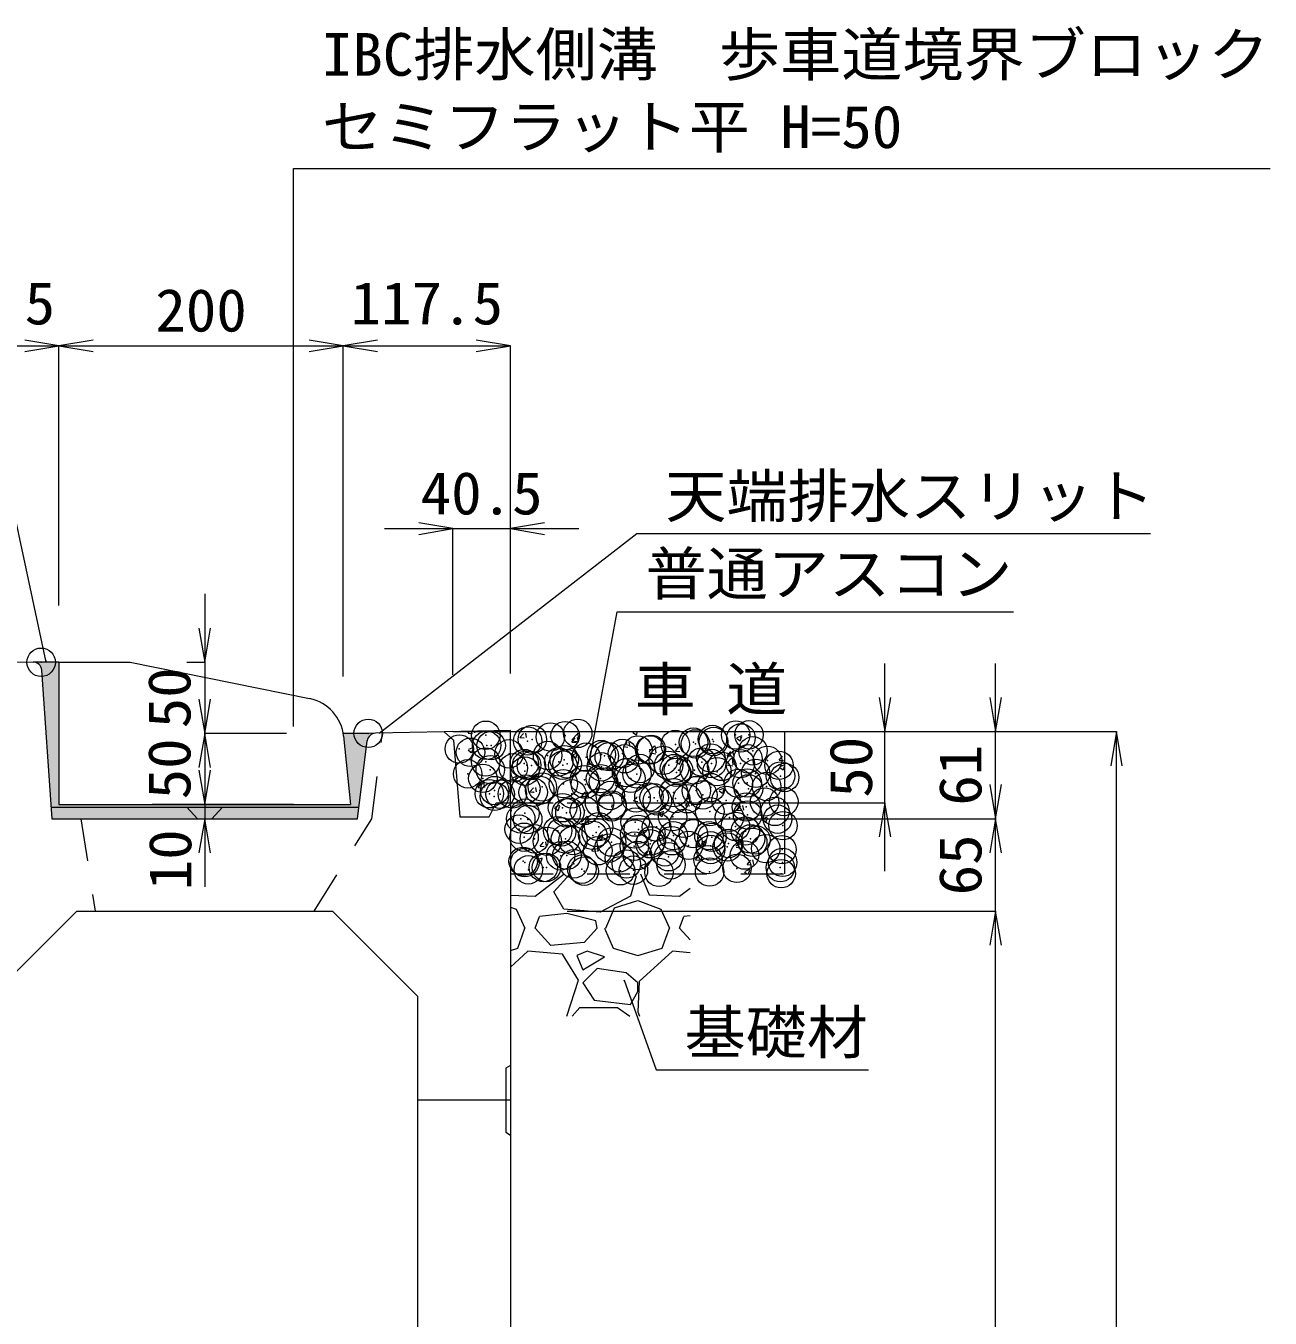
# Model space of a CAD drawing. Units: millimetres at full size. Extents: x 164402 to 209100, y 872507 to 885397.
# Drawn here: x 185769 to 186644, y 882536 to 883445 of the extents above; entities that cross this region are included whole.
import ezdxf
from ezdxf.enums import TextEntityAlignment as Align

# ---------------------------------------------------------------- set-up
doc = ezdxf.new("R2010")
doc.units = ezdxf.units.MM
doc.header["$LTSCALE"] = 40
doc.header["$PDMODE"] = 32
doc.header["$PDSIZE"] = 20
doc.linetypes.add('USER1', pattern=[1.35, 0.75, -0.6])
for name, color, linetype, lineweight in [('0_2', 7, 'Continuous', 13), ('ハッチング', 7, 'Continuous', 5), ('作業エリア', 11, 'Continuous', 13), ('基礎', 7, 'Continuous', 13), ('寸法線', 7, 'Continuous', 13), ('排水孔', 7, 'USER1', 9), ('本体', 2, 'Continuous', 13), ('補助線', 8, 'Continuous', 13)]:
    doc.layers.add(name, color=color, linetype=linetype, lineweight=lineweight)
doc.styles.add('ＭＳ 明朝', font='')
doc.styles.get('ＭＳ 明朝').set_extended_font_data('MS Mincho')

# ---------------------------------------------------------------- blocks, each defined once
blk = doc.blocks.new('open_arrow')
at = {"color": 0, "linetype": 'Continuous', "lineweight": -2}
blk.add_lwpolyline([(7.5, 1.25), (0, 0), (7.5, -1.25)], dxfattribs=at)
blk = doc.blocks.new('filled_arrow')
at = {"color": 0, "linetype": 'Continuous', "lineweight": -2}
blk.add_solid([(7.5, 1.25), (0, 0), (7.5, -1.25)], dxfattribs=at)

msp = doc.modelspace()

# ---------------------------------------------------------------- hatches: boundary and pattern name
at = {"layer": 'ハッチング'}
msp.add_hatch(color=8, dxfattribs=at).paths.add_polyline_path([(186001.86, 882887.29), (186008.72, 882942.14, -0.37254), (186014.55, 882947.39), (186009.36, 882947.29), (185991.79, 882947.29, -0.01699), (185992.06, 882945.27), (185996.86, 882897.29), (185791.86, 882897.29), (185791.86, 882997.29), (185773.7, 882997.4, -0.39668), (185779.73, 882991.81), (185786.86, 882887.29)])

# ---------------------------------------------------------------- linework, layer by layer
at = {"layer": '0_2'}
for p, q in [((185791.86, 882997.29), (185773.87, 882997.4)), ((186009.36, 882947.29), (185991.79, 882947.29)), ((186014.55, 882947.39), (186009.36, 882947.29)), ((186068.86, 882948.48), (186339.36, 882948.48))]:
    msp.add_line(p, q, dxfattribs=at)
at = {"layer": '0_2', "linetype": 'USER1', "lineweight": 5}
for p, q in [((186109.36, 882898.48), (186302.36, 882898.48)), ((186109.36, 882848.48), (186302.36, 882848.48))]:
    msp.add_line(p, q, dxfattribs=at)
at = {"layer": 'ハッチング'}
for p, q in [((186079.63, 882947.53), (186080.43, 882948.48)), ((186079.63, 882947.51), (186082.67, 882947.24)), ((186084.25, 882947.54), (186084.07, 882948.48)), ((186116.07, 882944.34), (186118.52, 882947.26)), ((186116.07, 882944.32), (186119.11, 882944.06)), ((186120.68, 882944.35), (186120.1, 882947.53)), ((186152.51, 882941.15), (186154.96, 882944.07)), ((186152.51, 882941.13), (186155.54, 882940.87)), ((186152.61, 882942.73), (186156.57, 882946.85)), ((186152.92, 882942.06), (186157.44, 882941.36)), ((186157.12, 882941.16), (186156.53, 882944.34)), ((186157.55, 882942.08), (186156.99, 882946.9)), ((186193.56, 882937.97), (186192.97, 882941.16)), ((186195.42, 882947.89), (186197.94, 882946.18)), ((186198.02, 882946.16), (186198.8, 882948.48)), ((186268.42, 882943.82), (186270.95, 882942.11)), ((186268.72, 882944.47), (186272.27, 882945.83)), ((186271.02, 882942.09), (186272.05, 882945.16)), ((186079.73, 882935.57), (186082.25, 882933.87)), ((186080.02, 882936.22), (186083.58, 882937.59)), ((186082.33, 882933.84), (186083.36, 882936.91)), ((186153.03, 882932.15), (186156.58, 882933.52)), ((186155.33, 882929.77), (186156.36, 882932.84)), ((186188.94, 882937.95), (186191.98, 882937.68)), ((186188.95, 882937.96), (186191.39, 882940.88)), ((186206.82, 882934.32), (186210.78, 882938.44)), ((186207.14, 882933.65), (186211.66, 882932.95)), ((186211.77, 882933.67), (186211.21, 882938.49)), ((186225.38, 882934.77), (186227.83, 882937.69)), ((186225.38, 882934.76), (186228.42, 882934.49)), ((186229.99, 882934.78), (186229.41, 882937.97)), ((186261.82, 882931.59), (186264.27, 882934.5)), ((186266.43, 882931.6), (186265.84, 882934.78)), ((186152.73, 882931.5), (186155.26, 882929.8)), ((186225.74, 882927.43), (186228.27, 882925.73)), ((186226.03, 882928.08), (186229.59, 882929.45)), ((186228.34, 882925.7), (186229.37, 882928.77)), ((186261.04, 882925.91), (186265, 882930.04)), ((186261.35, 882925.25), (186265.87, 882924.55)), ((186261.82, 882931.57), (186264.85, 882931.31)), ((186265.98, 882925.26), (186265.42, 882930.08)), ((186298.25, 882928.38), (186301.29, 882928.12)), ((186298.26, 882928.4), (186300.7, 882931.32)), ((186298.75, 882923.37), (186301.27, 882921.66)), ((186299.04, 882924.01), (186302.36, 882925.29)), ((186301.35, 882921.64), (186302.36, 882924.65)), ((186302.36, 882931.17), (186302.28, 882931.59)), ((186110.05, 882915.12), (186112.58, 882913.41)), ((186110.34, 882915.77), (186113.9, 882917.13)), ((186112.65, 882913.39), (186113.68, 882916.46)), ((186086.68, 882909.31), (186089.13, 882912.23)), ((186086.68, 882909.3), (186089.72, 882909.03)), ((186091.3, 882909.32), (186090.71, 882912.51)), ((186123.12, 882906.13), (186125.57, 882909.04)), ((186123.12, 882906.11), (186126.15, 882905.85)), ((186127.73, 882906.14), (186127.14, 882909.32)), ((186159.56, 882902.94), (186162.01, 882905.86)), ((186164.17, 882902.95), (186163.58, 882906.13)), ((186183.06, 882911.05), (186185.58, 882909.34)), ((186183.35, 882911.7), (186186.91, 882913.06)), ((186185.66, 882909.32), (186186.69, 882912.39)), ((186256.06, 882906.98), (186258.59, 882905.28)), ((186256.36, 882907.63), (186259.91, 882909)), ((186258.66, 882905.25), (186259.69, 882908.32)), ((186110.07, 882892.59), (186109.51, 882897.42)), ((186140.67, 882895.31), (186144.22, 882896.68)), ((186142.97, 882892.94), (186144, 882896)), ((186159.56, 882902.92), (186162.59, 882902.66)), ((186195.99, 882899.75), (186198.44, 882902.67)), ((186195.99, 882899.74), (186199.03, 882899.47)), ((186200.61, 882899.76), (186200.02, 882902.94)), ((186232.43, 882896.56), (186234.04, 882898.48)), ((186232.43, 882896.55), (186235.47, 882896.28)), ((186234.04, 882898.48), (186234.88, 882899.48)), ((186236.69, 882898.48), (186236.46, 882899.76)), ((186237.04, 882896.57), (186236.69, 882898.48)), ((186268.87, 882893.37), (186271.32, 882896.29)), ((186273.48, 882893.38), (186272.89, 882896.57)), ((186109.36, 882891.97), (186109.96, 882891.88)), ((186140.37, 882894.66), (186142.9, 882892.96)), ((186159.34, 882884.83), (186163.3, 882888.96)), ((186164.29, 882884.18), (186163.73, 882889.01)), ((186213.38, 882890.6), (186215.91, 882888.89)), ((186213.67, 882891.25), (186217.23, 882892.61)), ((186215.98, 882888.87), (186217.01, 882891.94)), ((186268.87, 882893.36), (186271.9, 882893.09)), ((186286.68, 882887.18), (186290.24, 882888.54)), ((186288.99, 882884.8), (186290.02, 882887.87)), ((186159.66, 882884.17), (186164.18, 882883.47)), ((186213.56, 882876.43), (186217.52, 882880.55)), ((186218.5, 882875.78), (186217.94, 882880.6)), ((186286.39, 882886.53), (186288.91, 882884.82)), ((186130.17, 882867.91), (186132.62, 882870.83)), ((186134.78, 882867.92), (186134.19, 882871.11)), ((186170.7, 882874.21), (186173.22, 882872.51)), ((186170.99, 882874.86), (186174.55, 882876.23)), ((186173.3, 882872.48), (186174.33, 882875.55)), ((186213.87, 882875.76), (186218.39, 882875.06)), ((186243.7, 882870.14), (186246.23, 882868.44)), ((186244, 882870.79), (186247.55, 882872.16)), ((186246.3, 882868.41), (186247.33, 882871.48)), ((186267.78, 882868.02), (186271.73, 882872.14)), ((186272.72, 882867.37), (186272.16, 882872.19)), ((186128.31, 882858.48), (186131.86, 882859.84)), ((186130.17, 882867.9), (186133.2, 882867.63)), ((186166.6, 882864.71), (186169.64, 882864.45)), ((186166.61, 882864.73), (186169.05, 882867.65)), ((186171.22, 882864.74), (186170.63, 882867.92)), ((186203.04, 882861.54), (186205.49, 882864.46)), ((186203.04, 882861.52), (186206.08, 882861.26)), ((186207.65, 882861.55), (186207.07, 882864.73)), ((186239.48, 882858.35), (186241.93, 882861.27)), ((186244.09, 882858.36), (186243.5, 882861.55)), ((186268.09, 882867.35), (186272.61, 882866.65)), ((186128.01, 882857.83), (186130.54, 882856.12)), ((186130.61, 882856.1), (186131.64, 882859.17)), ((186201.02, 882853.76), (186203.55, 882852.05)), ((186201.31, 882854.41), (186204.87, 882855.77)), ((186203.62, 882852.03), (186204.65, 882855.1)), ((186239.48, 882858.34), (186242.51, 882858.07)), ((186274.32, 882850.34), (186277.88, 882851.7)), ((186275.91, 882855.15), (186278.95, 882854.88)), ((186275.92, 882855.16), (186278.37, 882858.08)), ((186276.8, 882848.48), (186277.66, 882851.03)), ((186280.53, 882855.17), (186279.94, 882858.36)), ((186126.7, 882832.71), (186147.11, 882848.48)), ((186139.91, 882835.76), (186151.36, 882848.48)), ((186197.82, 882846.93), (186193.76, 882832.71)), ((186195.59, 882848.48), (186197.82, 882846.93)), ((186200.76, 882848.48), (186206.97, 882833.73)), ((186274.03, 882849.69), (186275.83, 882848.48)), ((186109.36, 882833.54), (186126.7, 882832.71)), ((186147.02, 882823.57), (186139.91, 882835.76)), ((186193.76, 882832.71), (186172.42, 882821.53)), ((186206.97, 882833.73), (186228.3, 882832.71)), ((186228.3, 882832.71), (186235.81, 882838.51)), ((186109.36, 882825.12), (186113.49, 882823.57)), ((186113.49, 882823.57), (186119.59, 882810.36)), ((186172.42, 882821.53), (186147.02, 882823.57)), ((186176.49, 882810.36), (186182.58, 882824.58)), ((186182.58, 882824.58), (186198.84, 882829.66)), ((186198.84, 882829.66), (186215.09, 882823.57)), ((186215.09, 882823.57), (186221.19, 882810.36)), ((186126.7, 882810.36), (186129.75, 882818.49)), ((186149.05, 882820.52), (186129.75, 882818.49)), ((186169.37, 882815.44), (186149.05, 882820.52)), ((186170.39, 882810.36), (186169.37, 882815.44)), ((186228.3, 882810.36), (186231.35, 882818.49)), ((186235.81, 882818.96), (186231.35, 882818.49)), ((186114.51, 882796.13), (186119.59, 882810.36)), ((186137.88, 882798.17), (186126.7, 882810.36)), ((186170.39, 882810.36), (186161.25, 882800.2)), ((186175.47, 882810.36), (186181.57, 882796.13)), ((186216.11, 882796.13), (186221.19, 882810.36)), ((186235.81, 882802.17), (186228.3, 882810.36)), ((186109.36, 882794.62), (186114.51, 882796.13)), ((186161.25, 882800.2), (186137.88, 882798.17)), ((186181.57, 882796.13), (186198.84, 882791.05)), ((186198.84, 882791.05), (186216.11, 882796.13)), ((186121.62, 882794.1), (186109.36, 882782.9)), ((186146.01, 882792.07), (186121.62, 882794.1)), ((186157.18, 882773.78), (186146.01, 882792.07)), ((186163.28, 882794.1), (186156.17, 882791.05)), ((186156.17, 882791.05), (186160.23, 882780.89)), ((186160.23, 882780.89), (186175.47, 882790.04)), ((186175.47, 882790.04), (186163.28, 882794.1)), ((186223.22, 882794.1), (186199.85, 882772.77)), ((186235.81, 882793.05), (186223.22, 882794.1)), ((186170.39, 882781.91), (186160.23, 882771.75)), ((186190.71, 882778.86), (186170.39, 882781.91)), ((186198.84, 882771.75), (186190.71, 882778.86)), ((186149.08, 882748.47), (186157.18, 882773.78)), ((186160.23, 882771.75), (186168.36, 882759.56)), ((186199.85, 882772.77), (186198.84, 882751.43)), ((186198.84, 882765.65), (186198.84, 882771.75)), ((186168.36, 882759.56), (186193.76, 882756.51)), ((186193.76, 882756.51), (186198.84, 882765.65)), ((186152.79, 882748.47), (186158.2, 882754.48)), ((186158.2, 882754.48), (186184.61, 882754.48)), ((186184.61, 882754.48), (186193.3, 882748.47)), ((186198.84, 882751.43), (186200.09, 882748.47))]:
    msp.add_line(p, q, dxfattribs=at)
for p in [(186092.08, 882945.96), (186121.45, 882941.88), (186124.75, 882943.05), (186137.47, 882944.72), (186147.83, 882945.69), (186156.71, 882947.25), (186238.11, 882941.07), (186251.42, 882942.99), (186252.19, 882941.55), (186267.73, 882946.16), (186271.43, 882944.08), (186277.08, 882946.24), (186073.43, 882936.29), (186081.25, 882934), (186092.67, 882938.82), (186095.79, 882938.63), (186108.37, 882932.85), (186135.49, 882931.71), (186173.3, 882932.35), (186175.43, 882931.44), (186188.15, 882933.11), (186198.96, 882935.61), (186207.39, 882935.65), (186208.48, 882935.99), (186225.34, 882939.42), (186239.47, 882939.87), (186279.91, 882935), (186091.96, 882927.17), (186111.39, 882923.01), (186119.08, 882926.03), (186120.83, 882924.97), (186124.11, 882924.68), (186143.35, 882927.22), (186146.2, 882924.88), (186147.22, 882928.78), (186149.23, 882925.82), (186162.6, 882930.56), (186173.31, 882923.74), (186178.86, 882930.9), (186189.72, 882929.41), (186200.43, 882922.59), (186216.84, 882928.27), (186220.65, 882924.83), (186224.72, 882922.5), (186243.96, 882927.12), (186250.28, 882929.92), (186250.81, 882926.08), (186258.06, 882924.04), (186271.08, 882925.98), (186276.47, 882929.33), (186290.14, 882928.27), (186298.19, 882924.83), (186079.31, 882918.79), (186089.98, 882915.65), (186095.17, 882921.72), (186119.6, 882920.73), (186161.4, 882914.66), (186172.68, 882915.44), (186174.78, 882913.08), (186191.03, 882919.75), (186194.02, 882915.61), (186198.34, 882918.7), (186226.1, 882919.83), (186227.55, 882921.44), (186238.82, 882921.51), (186254.67, 882920.3), (186281.79, 882919.15), (186299.31, 882917.23), (186302.23, 882916.23), (186094.55, 882904.81), (186098.26, 882907.03), (186102.15, 882904.49), (186110.74, 882904.65), (186120.21, 882908.06), (186125.38, 882905.88), (186129.98, 882907.18), (186131.78, 882909.58), (186146.6, 882911.87), (186152.5, 882904.74), (186162.07, 882911.4), (186224.11, 882905.59), (186240.06, 882907.06), (186244.7, 882904.01), (186250.19, 882909.17), (186269.68, 882912.14), (186275.85, 882912.42), (186276.78, 882908.23), (186289.5, 882909.9), (186098.03, 882902.97), (186145.98, 882894.96), (186172.06, 882898.53), (186179.62, 882903.59), (186180.66, 882895.57), (186180.8, 882896.89), (186197.72, 882901.78), (186206.73, 882902.45), (186210.43, 882901.97), (186212.74, 882899.8), (186225.46, 882901.47), (186233.85, 882901.3), (186260.97, 882900.15), (186275.23, 882895.51), (186288.09, 882899.01), (186301.62, 882899.32), (186116.62, 882887.14), (186119.6, 882891.15), (186121.55, 882886.71), (186148.7, 882891.37), (186151.18, 882891.8), (186161.42, 882893.04), (186223.49, 882888.68), (186249.57, 882892.26), (186263.42, 882888.19), (186276.13, 882889.87), (186295.37, 882892.4), (186297.21, 882886.92), (186115.49, 882879.92), (186142.6, 882878.78), (186145.36, 882878.04), (186169.72, 882877.63), (186171.44, 882881.62), (186197.1, 882884.87), (186199.38, 882879.76), (186212.09, 882881.44), (186231.33, 882883.97), (186237.96, 882876.75), (186267.58, 882881.83), (186274.61, 882878.6), (186301, 882882.41), (186118.98, 882874.24), (186126.2, 882873.1), (186135.34, 882871.33), (186148.05, 882873.01), (186153.32, 882871.96), (186167.29, 882875.54), (186180.43, 882870.81), (186196.49, 882867.96), (186196.84, 882876.49), (186207.55, 882869.66), (186208.33, 882871.66), (186222.87, 882871.77), (186223.96, 882875.34), (186234.67, 882868.52), (186248.95, 882875.35), (186250.05, 882868.16), (186251.08, 882874.2), (186262.77, 882869.83), (186278.2, 882873.05), (186279.76, 882870.68), (186282.01, 882872.36), (186144.74, 882861.13), (186149.08, 882861.49), (186170.83, 882864.71), (186178.71, 882866.57), (186186.01, 882859.73), (186198.73, 882861.4), (186217.97, 882863.93), (186220.51, 882860.51), (186248.34, 882858.44), (186250.13, 882865.59), (186261.79, 882867.37), (186274, 882861.69), (186288.91, 882866.23), (186300.38, 882865.5), (186118.36, 882857.32), (186119.46, 882856.4), (186121.97, 882851.3), (186132.5, 882852.96), (186134.69, 882852.97), (186153.93, 882855.5), (186159.62, 882851.81), (186161.25, 882850.34), (186186.73, 882850.67), (186190.88, 882855.42), (186195.87, 882851.05), (186213.85, 882849.52), (186222.25, 882854.86), (186249.41, 882849.8), (186268.65, 882852.33), (186299.16, 882852.9), (186300.73, 882856.55), (186299.76, 882848.59)]:
    msp.add_point(p, dxfattribs=at)
at = {"layer": '作業エリア'}
for p in [(185779.36, 882997.29), (186009.36, 882947.29)]:
    msp.add_point(p, dxfattribs=at)
at = {"layer": '基礎'}
msp.add_line((186068.86, 882948.48), (186062.86, 882948.36), dxfattribs=at)
at = {"layer": '寸法線'}
for p, q in [((185679.36, 883219.86), (185791.86, 883219.86)), ((185791.86, 883037.29), (185791.86, 883219.86)), ((185791.86, 883219.86), (185991.79, 883219.86)), ((185791.86, 883037.29), (185791.86, 883219.86)), ((185991.79, 883219.86), (186109.36, 883219.86)), ((185991.79, 882987.29), (185991.79, 883219.86)), ((185991.79, 882987.29), (185991.79, 883219.86)), ((186109.36, 882989.29), (186109.36, 883219.86)), ((186020.86, 883091.23), (186157.36, 883091.23)), ((186068.86, 882988.48), (186068.86, 883091.23)), ((186109.36, 882989.29), (186109.36, 883091.23)), ((185894.36, 883045.29), (185894.36, 882899.29)), ((185881.86, 882997.29), (185894.36, 882997.29)), ((186372.76, 882850.48), (186372.76, 882996.48)), ((186450.57, 882839.29), (186450.57, 882996.48)), ((185894.36, 882995.29), (185894.36, 882897.29)), ((185951.79, 882947.29), (185894.36, 882947.29)), ((185951.79, 882947.29), (185894.36, 882947.29)), ((185894.36, 882945.29), (185894.36, 882839.29)), ((186108.86, 882948.48), (186372.76, 882948.48)), ((186108.86, 882948.48), (186535.57, 882948.48)), ((186108.86, 882948.48), (186450.57, 882948.48)), ((186535.57, 881847.29), (186535.57, 882948.48)), ((186450.57, 882774.29), (186450.57, 882935.29)), ((185894.36, 882897.29), (185857.48, 882897.29)), ((185956.86, 882897.29), (185894.36, 882897.29)), ((186149.36, 882898.48), (186372.76, 882898.48)), ((185894.36, 882887.29), (185934.36, 882887.29)), ((186149.36, 882887.29), (186450.57, 882887.29)), ((186149.36, 882887.29), (186450.57, 882887.29)), ((186149.36, 882822.29), (186450.57, 882822.29)), ((186149.36, 882822.29), (186450.57, 882822.29)), ((186450.57, 881922.29), (186450.57, 882822.29))]:
    msp.add_line(p, q, dxfattribs=at)
at = {"layer": '寸法線', "lineweight": 9}
for points in [[(185956.74, 882952.21), (185956.74, 883344.52), (186643.6, 883344.52)], [(186016.95, 882947.35), (186198.34, 883087.88), (186559.48, 883087.88)]]:
    msp.add_lwpolyline(points, dxfattribs=at)
at = {"layer": '寸法線'}
for points in [[(185782.86, 882997.34), (185749.48, 883153.14), (185557.88, 883153.14)], [(186164.4, 882924.97), (186184.4, 883032.69), (186463.09, 883032.69)], [(186189.28, 882773.73), (186211.82, 882710.57), (186361.08, 882710.57)]]:
    msp.add_lwpolyline(points, dxfattribs=at)
at = {"layer": '排水孔'}
for p, q in [((186011.86, 882887.29), (186019.38, 882947.49)), ((185807.36, 882887.29), (185817.36, 882822.29)), ((185881.86, 882895.29), (185889.36, 882887.29)), ((185899.36, 882887.29), (185906.86, 882895.29)), ((185971.36, 882822.29), (186011.86, 882887.29))]:
    msp.add_line(p, q, dxfattribs=at)
at = {"layer": '本体'}
for p, q in [((185725.86, 882998.36), (185773.87, 882997.4)), ((185779.73, 882991.81), (185786.86, 882887.29)), ((186001.86, 882887.29), (186008.72, 882942.14)), ((186062.86, 882948.36), (186014.55, 882947.39)), ((186062.86, 882948.36), (186069.36, 882942.5)), ((186069.36, 882942.5), (186073.86, 882888.48)), ((186094.36, 882888.48), (186099.36, 882898.48)), ((186099.36, 882898.48), (186109.36, 882898.48)), ((185786.86, 882887.29), (186001.86, 882887.29)), ((186073.86, 882888.48), (186094.36, 882888.48)), ((185744.36, 882762.29), (185804.36, 882822.29)), ((185804.36, 882822.29), (185984.36, 882822.29)), ((185984.36, 882822.29), (186044.36, 882762.29)), ((186044.36, 881992.81), (186044.36, 882762.29))]:
    msp.add_line(p, q, dxfattribs=at)
at = {"layer": '本体', "lineweight": 20}
for p, q in [((185791.86, 882997.29), (185791.86, 882897.29)), ((185791.86, 882997.29), (185841.86, 882997.29)), ((185841.86, 882997.29), (185968.17, 882971.68)), ((185992.06, 882945.27), (185996.86, 882897.29)), ((185791.86, 882897.29), (185996.86, 882897.29)), ((186109.36, 882898.48), (186109.36, 881857.29))]:
    msp.add_line(p, q, dxfattribs=at)
at = {"layer": '本体', "lineweight": 9}
for p, q in [((185786.31, 882895.29), (186002.86, 882895.29)), ((186109.36, 882713.79), (186106.16, 882711.79)), ((186106.16, 882711.79), (186106.16, 882666.79)), ((186106.16, 882666.79), (186109.36, 882664.79))]:
    msp.add_line(p, q, dxfattribs=at)
at = {"layer": '本体'}
for centre, start, end in [((185773.75, 882991.4), 3.90049, 88.85424), ((186014.67, 882941.39), 91.14576, 172.87498)]:
    msp.add_arc(centre, 6, start, end, dxfattribs=at)
at = {"layer": '本体', "lineweight": 20}
msp.add_arc((185962.21, 882942.28), 30, 5.71059, 78.54125, dxfattribs=at)
at = {"layer": '補助線'}
for p, q in [((186109.36, 882949.29), (186062.86, 882948.36)), ((186109.36, 882898.48), (186109.36, 882949.29)), ((186302.36, 882848.48), (186302.36, 882948.48)), ((186109.36, 882689.29), (186044.36, 882689.29))]:
    msp.add_line(p, q, dxfattribs=at)

# ---------------------------------------------------------------- block references
at = {"layer": '寸法線'}
for p, xscale, yscale, rotation in [((185791.86, 883219.86), 3.2, 3.2, 180), ((185991.79, 883219.86), 3.2, 3.2, 180), ((186109.36, 883219.86), 3.2, 3.2, 180), ((186068.86, 883091.23), 3.2, 3.2, 180), ((185894.36, 882997.29), 3.2, 3.2, 90), ((185782.86, 882997.34), 0.16, 0.16, 102.1), ((185894.36, 882947.29), 3.2, 3.2, 90), ((186372.76, 882948.48), 3.2, 3.2, 90), ((186450.57, 882948.48), 3.2, 3.2, 90), ((185894.36, 882947.29), 3.2, 3.2, 270), ((186535.57, 882948.48), 3.2, 3.2, 270), ((186164.4, 882924.97), 0.16, 0.16, 79.5), ((185894.36, 882897.29), 3.2, 3.2, 90), ((185894.36, 882897.29), 3.2, 3.2, 90), ((186450.57, 882887.29), 3.2, 3.2, 90), ((186372.76, 882898.48), 3.2, 3.2, 270), ((185894.36, 882887.29), 3.2, 3.2, 270), ((186450.57, 882887.29), 3.2, 3.2, 270), ((186450.57, 882822.29), 3.2, 3.2, 270), ((186450.57, 882822.29), 3.2, 3.2, 270), ((186189.28, 882773.73), 0.16, 0.16, 289.6)]:
    msp.add_blockref('open_arrow', p, dxfattribs=dict(at, xscale=xscale, yscale=yscale, rotation=rotation))
at = {"layer": '寸法線', "xscale": 3.2, "yscale": 3.2}
for p in [(185791.86, 883219.86), (185991.79, 883219.86), (186109.36, 883091.23)]:
    msp.add_blockref('open_arrow', p, dxfattribs=at)
at = {"layer": '寸法線', "lineweight": 9, "xscale": 0.133, "yscale": 0.133}
for p, rotation in [((185956.74, 882952.21), 90), ((186016.95, 882947.35), 37.8)]:
    msp.add_blockref('filled_arrow', p, dxfattribs=dict(at, rotation=rotation))

# ---------------------------------------------------------------- texts
at = {"layer": '0_2', "style": 'ＭＳ 明朝', "width": 1.05}
msp.add_text('車 道', height=30.02, dxfattribs=at).set_placement((186196.68, 882954.39), align=Align.BOTTOM_LEFT)
at = {"layer": '寸法線', "style": 'ＭＳ 明朝', "width": 1.05}
for s, p in [('IBC排水側溝\u3000歩車道境界ブロック', (185976.74, 883400.71)), ('セミフラット平 H=50', (185976.74, 883349.86))]:
    msp.add_text(s, height=30.02, dxfattribs=at).set_placement(p, align=Align.BOTTOM_LEFT)
for s, p in [('112.5', (185735.61, 883249.86)), ('200', (185891.82, 883244.86)), ('117.5', (186050.57, 883249.86)), ('40.5', (186089.11, 883116.23))]:
    msp.add_text(s, height=30.02, dxfattribs=at).set_placement(p, align=Align.MIDDLE_CENTER)
for s, p in [('天端排水スリット', (186218.34, 883129.19)), ('普通アスコン', (186204.4, 883074.52)), ('基礎材', (186231.82, 882752.05))]:
    msp.add_text(s, height=30.02, dxfattribs=at).set_placement(p, align=Align.TOP_LEFT)
for s, p in [('50', (185869.36, 882972.29)), ('50', (185869.36, 882922.29)), ('50', (186348.65, 882923.48)), ('61', (186425.57, 882917.88)), ('10', (185869.95, 882858.36)), ('65', (186425.57, 882854.79))]:
    msp.add_text(s, height=30.02, rotation=90, dxfattribs=at).set_placement(p, align=Align.MIDDLE_CENTER)

doc.saveas('drawing.dxf')
